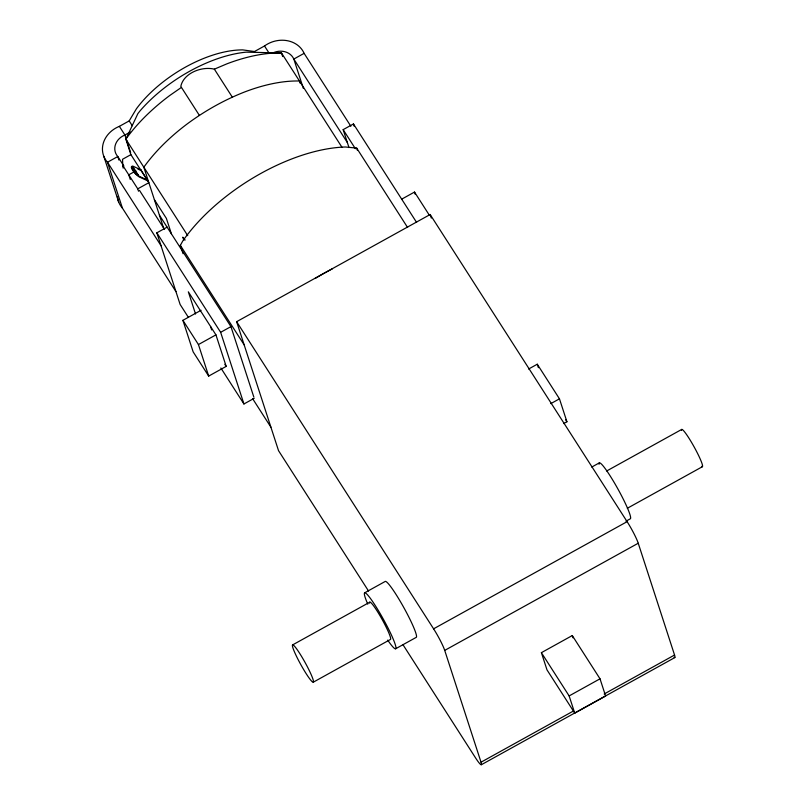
<?xml version="1.0" encoding="UTF-8"?>
<svg xmlns="http://www.w3.org/2000/svg" width="805" height="805" viewBox="0 0 805 805"><rect width="100%" height="100%" fill="white"/><g stroke="black" fill="none" stroke-linecap="round" stroke-linejoin="round"><path stroke-width="1.21" d="M183.057 253.706L180.35 245.354L182.765 241.007A133.217 66.151 -32.7 0 1 345.335 146.993L356.685 148.1L407.592 227.483M175.943 291.581L122.4 208.093L107.498 162.238A26.163 22.52 -18 0 1 119.361 126.355L129.182 120.911L136.448 108.745A86.437 42.927 -32.7 0 1 242.718 49.89L254.471 51.53L264.503 45.976A26.163 22.52 -18 0 1 304.109 53.351L350.869 126.274M136.86 174.685A5.776 1.519 48.4 0 1 132.352 167.651L133.157 167.078L138.259 175.037L137.806 175.44M232.343 97.194L214.361 69.16C201.954 66.04 183.53 73.034 180.803 86.407L181.427 87.393L169.694 95.543A123.618 61.391 -32.7 0 0 125.862 139.174L130.893 154.651L148.865 182.685L137.746 188.843L138.51 191.198M130.37 131.98L124.906 135.009A15.698 13.514 -18 0 0 117.792 156.532L118.939 160.064M304.109 53.351L293.815 59.057A15.698 13.514 -18 0 0 272.08 53.351M130.893 154.651L122.551 159.269L122.773 165.478A207.811 23.254 61 0 0 123.175 168.124M135.834 170.912L128.76 174.826L130.269 179.465M188.279 317.18L180.129 304.481L156.844 232.826L167.138 227.121M348.988 147.556L343.161 129.645L353.455 123.94L416.577 222.381M195.545 314.01L188.33 291.823L215.941 334.86L226.185 366.396L208.686 376.086L193.15 351.855L182.906 320.33L201.079 310.267M401.685 199.167L414.515 192.063L429.367 215.237M368.559 591.051L278.54 450.679L236.63 321.688L430.152 214.522L627.115 521.66A17.76 1.992 61 0 1 638.234 543.234L674.55 655.018A17.76 1.992 61 0 1 674.087 657.293M208.686 376.086L198.443 344.56L215.941 334.86M254.229 398.274L243.935 403.979L220.651 332.314L230.944 326.619L159.43 215.187M528.603 369.022L537.277 364.222L559.465 398.827L566.921 421.76L563.671 423.561M550.801 403.627L559.465 398.827M364.655 592.832L385.243 581.431A31.969 3.582 61 0 1 403.869 607.674A31.969 3.582 61 0 1 416.215 637.369L395.627 648.77M591.766 467.051L599.353 462.855M292.618 644.906L369.817 602.15M606.688 470.975L681.714 429.427M313.266 682.197A21.312 2.385 61 0 0 299.591 653.237A21.312 2.385 61 0 0 295.968 655.23A21.312 2.385 61 0 0 313.266 682.197L390.465 639.442A21.312 2.385 61 0 0 380.866 617.224A21.312 2.385 61 0 0 369.626 603.086M627.337 508.267L702.363 466.719M625.988 521.197L630.325 518.792A31.969 3.582 61 0 0 615.926 485.465A31.969 3.582 61 0 0 599.071 464.254M236.63 321.688L433.593 628.826L627.115 521.66M573.391 711.036L481.028 762.194L444.712 650.4L638.234 543.234M541.393 652.664L572.275 635.558L600.017 678.816L605.612 696.013L574.73 713.119L546.987 669.861L541.393 652.664L569.135 695.923L574.73 713.119M569.135 695.923L600.017 678.816M604.183 693.99L674.55 655.018M481.31 764.75L674.832 657.574M133.157 167.078L132.815 167.249A5.776 1.519 48.4 0 0 134.103 170.68A5.776 1.519 48.4 0 0 138.259 175.037M214.361 69.16L227.01 63.796A123.618 61.391 -32.7 0 1 281.498 52.979L342.024 147.365M147.426 180.079L140.835 169.805L133.056 166.212A7.064 1.852 48.4 0 0 133.097 169.845A7.064 1.852 48.4 0 0 139.647 176.496L147.426 180.079L147.667 180.813L139.185 176.899A7.064 1.852 48.4 0 1 132.634 170.257A7.064 1.852 48.4 0 1 132.594 166.625M137.897 169.07L141.076 170.539L140.835 169.805M185.13 240.051L182.826 237.173L183.832 240.262M565.573 419.667L566.921 421.76M343.161 129.645L355.377 148.694M347.358 142.545L293.815 59.057L303.364 88.449M264.503 45.976L268.82 52.707M181.427 87.393L199.409 115.427M129.182 120.911L132.262 125.721M119.361 126.355L124.906 135.009L130.641 152.638M187.736 235.664L125.862 139.174L137.876 113.616L139.859 111.1A97.989 48.662 -32.7 0 1 246.29 52.154L281.498 52.979L282.656 56.531M154.399 199.71L166.383 218.397L171.415 233.873M132.694 167.49L137.162 174.454M180.35 245.354L244.156 344.842M123.89 166.041L117.792 156.532L107.498 162.238L161.04 245.726M139.476 190.352L164.552 229.455M122.773 165.478L137.746 188.843M156.844 232.826L220.651 332.314M252.579 398.606L270.903 427.183M224.826 364.283L226.185 366.396M403.084 644.875L475.503 757.807A17.76 1.992 61 0 0 481.028 762.194M220.862 367.986L243.935 403.979M182.906 320.33L198.443 344.56M537.277 364.222L538.394 367.664M572.275 635.558L573.019 637.852M430.152 214.522L431.319 218.105M414.515 192.063L415.269 194.397M353.455 123.94L354.23 126.335M356.685 148.1L357.46 150.485M300.245 83.378L299.48 81.013A123.618 61.391 -32.7 0 0 244.982 91.83C224.555 99.79 205.325 110.597 187.666 123.578A123.618 61.391 -32.7 0 0 143.833 167.209L163.848 228.811M230.944 326.619L253.837 397.076M210.528 326.428L211.665 329.929M103.815 156.301L118.717 202.156M122.4 208.093A26.163 22.52 -18 0 1 117.399 196.521M681.523 430.353A21.312 2.385 61 0 1 694.131 446.916A21.312 2.385 61 0 1 701.477 466.377M315.158 278.46A133.217 66.151 -32.7 0 1 332.385 268.82M433.593 628.826A17.76 1.992 61 0 1 444.712 650.4M367.784 604.132A31.969 3.582 61 0 1 371.035 599.272A31.969 3.582 61 0 1 393.565 639.955A31.969 3.582 61 0 1 387.698 640.106"/></g></svg>
